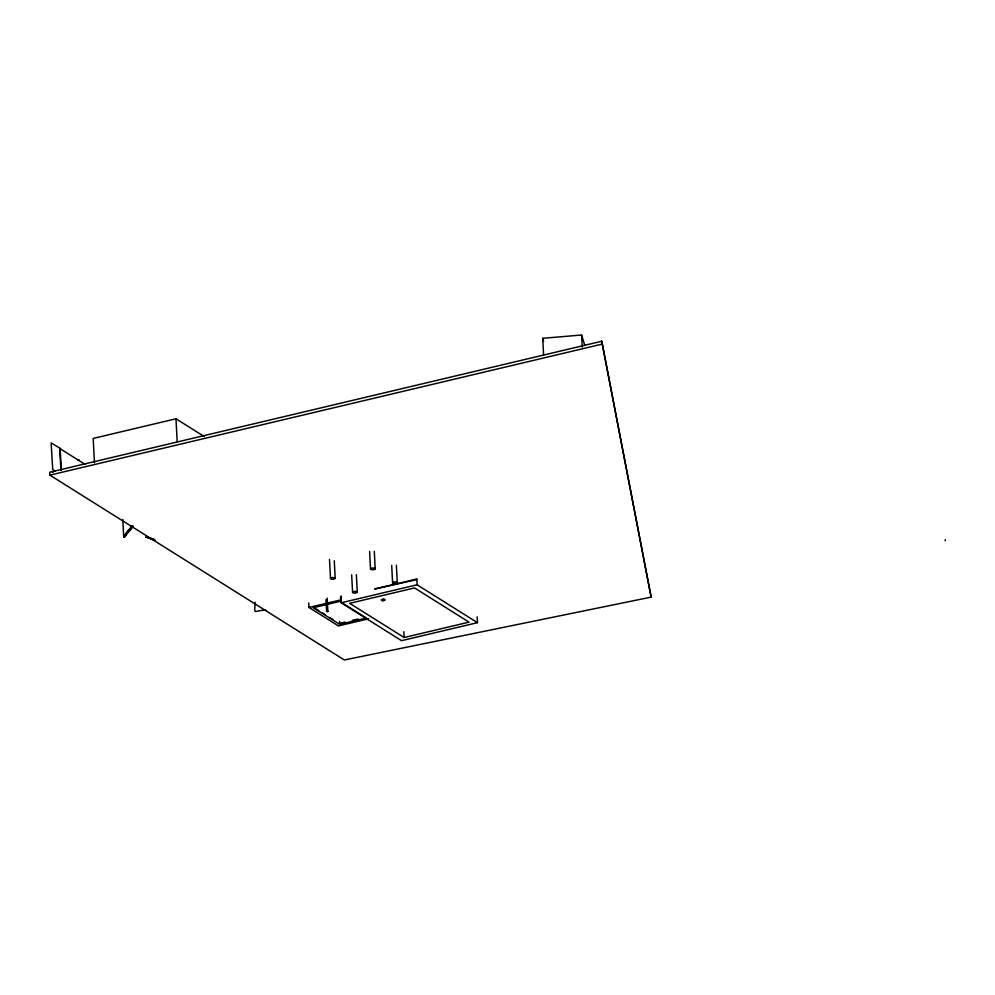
<?xml version="1.0" encoding="UTF-8"?>
<svg xmlns="http://www.w3.org/2000/svg" width="995" height="995" viewBox="0 0 995 995"><rect width="100%" height="100%" fill="white"/><g stroke="black" fill="none" stroke-linecap="round" stroke-linejoin="round"><path stroke-width="1.49" d="M132.82 526.852L124.574 536.927C122.41 537.474 125.37 536.865 123.654 536.429L131.9 526.355M326.646 611.49L327.877 611.39L326.646 611.49L325.999 599.612M327.853 611.452L327.181 598.082M131.85 526.193L123.666 536.23L122.783 519.477M123.678 536.877L132.845 525.671M124.574 536.927L126.377 534.253M128.218 532.014L132.795 526.405M146.638 536.902L145.879 537.275L146.651 537.337M154.66 540.447L146.34 537.014L153.951 539.253M146.352 537.449L147.036 536.753M52.449 472.127L53.183 472.14M204.323 436.581L175.978 418.783L93.182 438.434L94.45 462.762M601.751 341.248L49.75 472.227L49.899 475.137L344.345 659.983L651.14 597.112L601.751 341.248L651.14 597.112M49.899 475.137L601.9 344.171M308.761 602.982L308.997 607.447L340.638 599.935L340.477 596.963M340.899 596.938L341.21 602.783L417.104 584.774L477.463 622.671L477.165 616.825M339.27 623.467L345.054 622.099M352.28 620.382L358.063 619.014M339.73 624.35L366.322 618.044L339.83 601.403L313.226 607.721L339.73 624.35L339.569 621.377M368.573 618.778L338.437 625.93L308.997 607.447M404.144 637.521L469.006 622.136L414.529 587.933L349.668 603.331L404.144 637.521L403.833 631.676M477.463 622.671L401.57 640.68L341.21 602.783M265.839 610.171C252.879 610.296 254.533 615.955 255.143 602.249M543.606 355.028L542.723 338.3L581.602 335.017L584.749 345.29M123.654 536.429L124.549 536.492M146.588 536.939L153.553 539.414M146.34 537.014L155.357 540.198M316.199 608.977L318.761 610.594M322.604 613.007L325.166 614.611M330.303 617.833L332.865 619.45M85.023 464.342L60.173 448.745L61.317 470.386M55.135 471.033L52.723 469.516L51.131 442.887L60.571 448.596L59.663 448.708L60.931 470.187M542.723 338.3L543.618 341.235M945.188 539.738L945.25 540.832M581.602 335.017L582.237 347.18M416.805 578.928L417.104 584.774M396.371 565.16L397.291 582.672A2.351 0.846 -3 0 1 393.709 583.53A2.351 0.846 -3 0 1 393.846 582.063A2.351 0.846 -3 0 1 397.291 582.672M391.682 565.309L392.602 582.834M374.294 551.292L375.202 568.817A2.351 0.846 -3 0 1 371.62 569.662A2.351 0.846 -3 0 1 371.757 568.195A2.351 0.846 -3 0 1 375.202 568.817M369.605 551.454L370.513 568.966M356.347 574.65L357.267 592.174A2.351 0.846 -3 0 1 353.685 593.02A2.351 0.846 -3 0 1 353.822 591.552A2.351 0.846 -3 0 1 357.267 592.174M351.658 574.812L352.578 592.323M341.285 596.005L341.422 598.555M334.27 560.782L335.191 578.306A2.351 0.846 -3 0 1 331.609 579.152A2.351 0.846 -3 0 1 331.733 577.697A2.351 0.846 -3 0 1 335.191 578.306M329.507 559.488L330.502 578.468M175.978 418.783L177.172 441.593M78.07 460.138L78.991 460.15L78.07 460.138M381.682 599.848C384.257 602.211 385.998 597.833 381.682 599.848M416.097 579.177L374.705 589.003L416.843 579.637L416.097 579.177M382.242 600.57A1.878 0.672 -3 0 0 385.102 599.885A1.878 0.672 -3 0 0 382.341 599.388A1.878 0.672 -3 0 0 382.242 600.57"/></g></svg>
